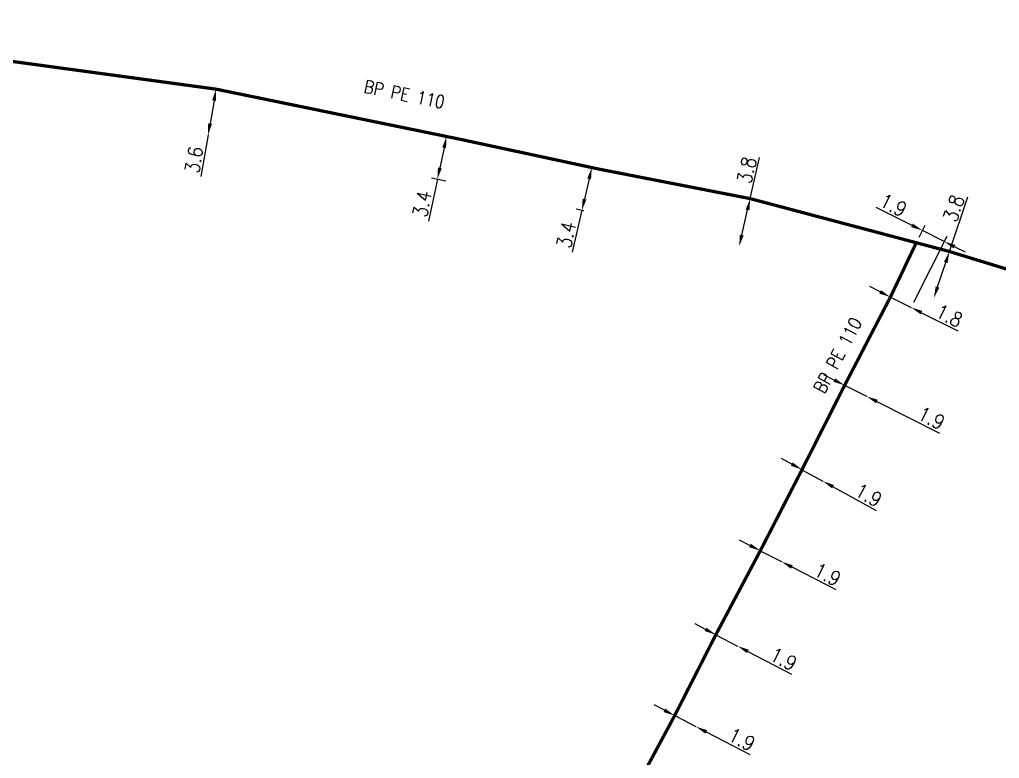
# Model space of a CAD drawing. Header units: millimetres. Extents: x 185000 to 186000, y 127990 to 129010.
# Drawn here: x 185575.7 to 185651.7, y 128722.7 to 128779.9 of the extents above; entities that cross this region are included whole.
import ezdxf
from ezdxf.enums import TextEntityAlignment as Align

# ---------------------------------------------------------------- set-up
doc = ezdxf.new("R2010")
doc.units = ezdxf.units.MM
doc.header["$PDMODE"] = 34
doc.linetypes.add('L_25_PE', pattern=[2000, 1000, 1000])
doc.layers.get('DEFPOINTS').update_dxf_attribs({"linetype": 'CONTINUOUS'})
doc.layers.add('L_150', color=1, linetype='CONTINUOUS')
doc.styles.get("Standard").update_dxf_attribs({"font": 'romans.shx', "width": 0.85})
doc.dimstyles.get("Standard").update_dxf_attribs({"dimtxt": 1.5, "dimasz": 1.2, "dimexe": 0.625, "dimexo": 0.625, "dimgap": 0.25, "dimtad": 1, "dimdec": 1, "dimzin": 0, "dimdsep": 46, "dimtxsty": 'Standard', "dimcen": -0.5, "dimadec": 0, "dimazin": 0, "dimtfac": 1, "dimtdec": 1, "dimtmove": 0, "dimatfit": 3, "dimfxl": 0, "dimtolj": 1, "dimtzin": 0, "dimarcsym": 0})

# ---------------------------------------------------------------- blocks, each defined once
blk = doc.blocks.new('*D957')
at = {"layer": 'DEFPOINTS', "color": 0, "linetype": 'Continuous', "transparency": 16777216}
for p in [(185626.51, 128725.976), (185628.153, 128725.125), (185628.153, 128725.125)]:
    blk.add_point(p, dxfattribs=at)
at = {"layer": 'L_150', "color": 0, "linetype": 'Continuous', "lineweight": -2, "transparency": 16777216}
for p, q in [((185625.711, 128726.39), (185624.912, 128726.803)), ((185626.51, 128725.976), (185628.153, 128725.125)), ((185628.952, 128724.711), (185632.333, 128722.961))]:
    blk.add_line(p, q, dxfattribs=at)
at = {"layer": 'L_150', "color": 0, "linetype": 'Continuous', "transparency": 16777216}
for points in [[(185625.78, 128726.523), (185625.642, 128726.256), (185626.51, 128725.976)], [(185629.021, 128724.845), (185628.883, 128724.578), (185628.153, 128725.125)]]:
    blk.add_solid(points, dxfattribs=at)
at = {"layer": 'L_150', "color": 0, "linetype": 'Continuous', "transparency": 16777216, "insert": (185631.703, 128724.132), "char_height": 1.125, "attachment_point": 5, "rotation": 332.62656}
blk.add_mtext('\\A1;1.9', dxfattribs=at)
blk = doc.blocks.new('*D958')
at = {"layer": 'DEFPOINTS', "color": 0, "linetype": 'Continuous', "transparency": 16777216}
for p in [(185629.7, 128732.246), (185631.386, 128731.368), (185631.386, 128731.368)]:
    blk.add_point(p, dxfattribs=at)
at = {"layer": 'L_150', "color": 0, "linetype": 'Continuous', "lineweight": -2, "transparency": 16777216}
for p, q in [((185628.902, 128732.662), (185628.104, 128733.078)), ((185629.7, 128732.246), (185631.386, 128731.368)), ((185632.184, 128730.953), (185635.571, 128729.189))]:
    blk.add_line(p, q, dxfattribs=at)
at = {"layer": 'L_150', "color": 0, "linetype": 'Continuous', "transparency": 16777216}
for points in [[(185628.971, 128732.795), (185628.833, 128732.529), (185629.7, 128732.246)], [(185632.253, 128731.086), (185632.114, 128730.82), (185631.386, 128731.368)]]:
    blk.add_solid(points, dxfattribs=at)
at = {"layer": 'L_150', "color": 0, "linetype": 'Continuous', "transparency": 16777216, "insert": (185634.943, 128730.361), "char_height": 1.125, "attachment_point": 5, "rotation": 332.48844}
blk.add_mtext('\\A1;1.9', dxfattribs=at)
blk = doc.blocks.new('*D959')
at = {"layer": 'DEFPOINTS', "color": 0, "linetype": 'Continuous', "transparency": 16777216}
for p in [(185633.147, 128738.755), (185634.792, 128737.909), (185634.792, 128737.909)]:
    blk.add_point(p, dxfattribs=at)
at = {"layer": 'L_150', "color": 0, "linetype": 'Continuous', "lineweight": -2, "transparency": 16777216}
for p, q in [((185632.346, 128739.166), (185631.546, 128739.578)), ((185633.147, 128738.755), (185634.792, 128737.909)), ((185635.592, 128737.498), (185638.989, 128735.752))]:
    blk.add_line(p, q, dxfattribs=at)
at = {"layer": 'L_150', "color": 0, "linetype": 'Continuous', "transparency": 16777216}
for points in [[(185632.415, 128739.3), (185632.278, 128739.033), (185633.147, 128738.755)], [(185635.661, 128737.631), (185635.524, 128737.364), (185634.792, 128737.909)]]:
    blk.add_solid(points, dxfattribs=at)
at = {"layer": 'L_150', "color": 0, "linetype": 'Continuous', "transparency": 16777216, "insert": (185638.355, 128736.921), "char_height": 1.125, "attachment_point": 5, "rotation": 332.79542}
blk.add_mtext('\\A1;1.9', dxfattribs=at)
blk = doc.blocks.new('*D960')
at = {"layer": 'DEFPOINTS', "color": 0, "linetype": 'Continuous', "transparency": 16777216}
for p in [(185636.378, 128745.039), (185638, 128744.149), (185638, 128744.149)]:
    blk.add_point(p, dxfattribs=at)
at = {"layer": 'L_150', "color": 0, "linetype": 'Continuous', "lineweight": -2, "transparency": 16777216}
for p, q in [((185635.589, 128745.472), (185634.799, 128745.904)), ((185636.378, 128745.039), (185638, 128744.149)), ((185638.789, 128743.717), (185642.137, 128741.88))]:
    blk.add_line(p, q, dxfattribs=at)
at = {"layer": 'L_150', "color": 0, "linetype": 'Continuous', "transparency": 16777216}
for points in [[(185635.661, 128745.603), (185635.516, 128745.34), (185636.378, 128745.039)], [(185638.861, 128743.848), (185638.717, 128743.585), (185638, 128744.149)]]:
    blk.add_solid(points, dxfattribs=at)
at = {"layer": 'L_150', "color": 0, "linetype": 'Continuous', "transparency": 16777216, "insert": (185641.535, 128743.066), "char_height": 1.125, "attachment_point": 5, "rotation": 331.26042}
blk.add_mtext('\\A1;1.9', dxfattribs=at)
blk = doc.blocks.new('*D961')
at = {"layer": 'DEFPOINTS', "color": 0, "linetype": 'Continuous', "transparency": 16777216}
for p in [(185639.684, 128751.579), (185641.381, 128750.726), (185641.381, 128750.726)]:
    blk.add_point(p, dxfattribs=at)
at = {"layer": 'L_150', "color": 0, "linetype": 'Continuous', "lineweight": -2, "transparency": 16777216}
for p, q in [((185638.879, 128751.983), (185638.075, 128752.387)), ((185639.684, 128751.579), (185641.381, 128750.726)), ((185642.186, 128750.322), (185647.048, 128747.879))]:
    blk.add_line(p, q, dxfattribs=at)
at = {"layer": 'L_150', "color": 0, "linetype": 'Continuous', "transparency": 16777216}
for points in [[(185638.947, 128752.117), (185638.812, 128751.849), (185639.684, 128751.579)], [(185642.253, 128750.456), (185642.118, 128750.188), (185641.381, 128750.726)]]:
    blk.add_solid(points, dxfattribs=at)
at = {"layer": 'L_150', "color": 0, "linetype": 'Continuous', "transparency": 16777216, "insert": (185646.403, 128749.042), "char_height": 1.125, "attachment_point": 5, "rotation": 333.32375}
blk.add_mtext('\\A1;1.9', dxfattribs=at)
blk = doc.blocks.new('*D43')
at = {"layer": 'DEFPOINTS', "color": 0, "linetype": 'Continuous', "transparency": 16777216}
for p in [(185647.807, 128761.948), (185646.597, 128758.346), (185646.597, 128758.346)]:
    blk.add_point(p, dxfattribs=at)
at = {"layer": 'L_150', "color": 0, "linetype": 'Continuous', "lineweight": -2, "transparency": 16777216}
for p, q in [((185647.807, 128761.948), (185649.229, 128766.184)), ((185646.883, 128759.199), (185647.52, 128761.095))]:
    blk.add_line(p, q, dxfattribs=at)
at = {"layer": 'L_150', "color": 0, "linetype": 'Continuous', "transparency": 16777216}
for points in [[(185647.378, 128761.143), (185647.662, 128761.047), (185647.807, 128761.948)], [(185646.741, 128759.247), (185647.025, 128759.151), (185646.597, 128758.346)]]:
    blk.add_solid(points, dxfattribs=at)
at = {"layer": 'L_150', "color": 0, "linetype": 'Continuous', "transparency": 16777216, "insert": (185648.14, 128765.295), "char_height": 1.125, "attachment_point": 5, "rotation": 71.43109}
blk.add_mtext('\\A1;3.8', dxfattribs=at)
blk = doc.blocks.new('*D44')
at = {"layer": 'DEFPOINTS', "color": 0, "linetype": 'Continuous', "transparency": 16777216}
for p in [(185632.361, 128766.048), (185631.508, 128762.344), (185631.508, 128762.344)]:
    blk.add_point(p, dxfattribs=at)
at = {"layer": 'L_150', "color": 0, "linetype": 'Continuous', "lineweight": -2, "transparency": 16777216}
for p, q in [((185632.361, 128766.048), (185633.097, 128769.242)), ((185631.71, 128763.222), (185632.159, 128765.17))]:
    blk.add_line(p, q, dxfattribs=at)
at = {"layer": 'L_150', "color": 0, "linetype": 'Continuous', "transparency": 16777216}
for points in [[(185632.013, 128765.204), (185632.305, 128765.137), (185632.361, 128766.048)], [(185631.564, 128763.255), (185631.856, 128763.188), (185631.508, 128762.344)]]:
    blk.add_solid(points, dxfattribs=at)
at = {"layer": 'L_150', "color": 0, "linetype": 'Continuous', "transparency": 16777216, "insert": (185632.099, 128768.252), "char_height": 1.125, "attachment_point": 5, "rotation": 77.02687}
blk.add_mtext('\\A1;3.8', dxfattribs=at)
blk = doc.blocks.new('*D45')
at = {"layer": 'DEFPOINTS', "color": 0, "linetype": 'Continuous', "transparency": 16777216}
for p in [(185620.7, 128768.324), (185619.321, 128765.142), (185619.937, 128765.01)]:
    blk.add_point(p, dxfattribs=at)
at = {"layer": 'L_150', "color": 0, "linetype": 'Continuous', "lineweight": -2, "transparency": 16777216}
for p, q in [((185620.241, 128768.422), (185619.626, 128768.554)), ((185619.882, 128767.579), (185619.523, 128766.019)), ((185619.321, 128765.142), (185618.575, 128761.903)), ((185619.478, 128765.109), (185618.863, 128765.241))]:
    blk.add_line(p, q, dxfattribs=at)
at = {"layer": 'L_150', "color": 0, "linetype": 'Continuous', "transparency": 16777216}
for points in [[(185619.736, 128767.612), (185620.028, 128767.545), (185620.084, 128768.456)], [(185619.377, 128766.053), (185619.669, 128765.986), (185619.321, 128765.142)]]:
    blk.add_solid(points, dxfattribs=at)
at = {"layer": 'L_150', "color": 0, "linetype": 'Continuous', "transparency": 16777216, "insert": (185618.116, 128763.253), "char_height": 1.125, "attachment_point": 5, "rotation": 77.0275}
blk.add_mtext('\\A1;3.4', dxfattribs=at)
blk = doc.blocks.new('*D46')
at = {"layer": 'DEFPOINTS', "color": 0, "linetype": 'Continuous', "transparency": 16777216}
for p in [(185609.993, 128770.625), (185608.119, 128767.548), (185609.229, 128767.309)]:
    blk.add_point(p, dxfattribs=at)
at = {"layer": 'L_150', "color": 0, "linetype": 'Continuous', "lineweight": -2, "transparency": 16777216}
for p, q in [((185609.535, 128770.723), (185608.375, 128770.972)), ((185608.645, 128769.994), (185608.308, 128768.428)), ((185608.771, 128767.408), (185607.661, 128767.646)), ((185608.119, 128767.548), (185607.421, 128764.298))]:
    blk.add_line(p, q, dxfattribs=at)
at = {"layer": 'L_150', "color": 0, "linetype": 'Continuous', "transparency": 16777216}
for points in [[(185608.498, 128770.025), (185608.791, 128769.962), (185608.833, 128770.874)], [(185608.162, 128768.459), (185608.455, 128768.396), (185608.119, 128767.548)]]:
    blk.add_solid(points, dxfattribs=at)
at = {"layer": 'L_150', "color": 0, "linetype": 'Continuous', "transparency": 16777216, "insert": (185606.943, 128765.64), "char_height": 1.125, "attachment_point": 5, "rotation": 77.88088}
blk.add_mtext('\\A1;3.4', dxfattribs=at)
blk = doc.blocks.new('*D47')
at = {"layer": 'DEFPOINTS', "color": 0, "linetype": 'Continuous', "transparency": 16777216}
for p in [(185590.962, 128774.534), (185590.349, 128770.986), (185590.349, 128770.986)]:
    blk.add_point(p, dxfattribs=at)
at = {"layer": 'L_150', "color": 0, "linetype": 'Continuous', "lineweight": -2, "transparency": 16777216}
for p, q in [((185590.809, 128773.647), (185590.502, 128771.873)), ((185590.349, 128770.986), (185589.79, 128767.756))]:
    blk.add_line(p, q, dxfattribs=at)
at = {"layer": 'L_150', "color": 0, "linetype": 'Continuous', "transparency": 16777216}
for points in [[(185590.661, 128773.672), (185590.957, 128773.621), (185590.962, 128774.534)], [(185590.354, 128771.899), (185590.65, 128771.848), (185590.349, 128770.986)]]:
    blk.add_solid(points, dxfattribs=at)
at = {"layer": 'L_150', "color": 0, "linetype": 'Continuous', "transparency": 16777216, "insert": (185589.254, 128769.055), "char_height": 1.125, "attachment_point": 5, "rotation": 80.18786}
blk.add_mtext('\\A1;3.6', dxfattribs=at)
blk = doc.blocks.new('*D52')
at = {"layer": 'DEFPOINTS', "color": 0, "linetype": 'Continuous', "transparency": 16777216}
for p in [(185645.236, 128762.63), (185647.408, 128762.721), (185644.841, 128757.612)]:
    blk.add_point(p, dxfattribs=at)
at = {"layer": 'L_150', "color": 0, "linetype": 'Continuous', "lineweight": -2, "transparency": 16777216}
for p, q in [((185644.906, 128763.978), (185642.139, 128765.368)), ((185645.447, 128763.049), (185645.921, 128763.992)), ((185645.051, 128758.031), (185647.618, 128763.139)), ((185647.408, 128762.721), (185645.71, 128763.574)), ((185648.212, 128762.316), (185649.016, 128761.912))]:
    blk.add_line(p, q, dxfattribs=at)
at = {"layer": 'L_150', "color": 0, "linetype": 'Continuous', "transparency": 16777216}
for points in [[(185644.973, 128764.112), (185644.839, 128763.844), (185645.71, 128763.574)], [(185648.279, 128762.45), (185648.145, 128762.182), (185647.408, 128762.721)]]:
    blk.add_solid(points, dxfattribs=at)
at = {"layer": 'L_150', "color": 0, "linetype": 'Continuous', "transparency": 16777216, "insert": (185643.457, 128765.545), "char_height": 1.125, "attachment_point": 5, "rotation": 333.32323}
blk.add_mtext('\\A1;1.9', dxfattribs=at)
blk = doc.blocks.new('*D105')
at = {"layer": 'DEFPOINTS', "color": 0, "linetype": 'Continuous', "transparency": 16777216}
for p in [(185643.233, 128758.42), (185644.841, 128757.612), (185644.841, 128757.612)]:
    blk.add_point(p, dxfattribs=at)
at = {"layer": 'L_150', "color": 0, "linetype": 'Continuous', "lineweight": -2, "transparency": 16777216}
for p, q in [((185642.428, 128758.824), (185641.624, 128759.228)), ((185643.233, 128758.42), (185644.841, 128757.612)), ((185645.645, 128757.208), (185648.453, 128755.797))]:
    blk.add_line(p, q, dxfattribs=at)
at = {"layer": 'L_150', "color": 0, "linetype": 'Continuous', "transparency": 16777216}
for points in [[(185642.496, 128758.958), (185642.361, 128758.69), (185643.233, 128758.42)], [(185645.713, 128757.342), (185645.578, 128757.074), (185644.841, 128757.612)]]:
    blk.add_solid(points, dxfattribs=at)
at = {"layer": 'L_150', "color": 0, "linetype": 'Continuous', "transparency": 16777216, "insert": (185647.788, 128756.971), "char_height": 1.125, "attachment_point": 5, "rotation": 333.32323}
blk.add_mtext('\\A1;1.8', dxfattribs=at)

msp = doc.modelspace()

# ---------------------------------------------------------------- linework, layer by layer
at = {"layer": 'L_150', "linetype": 'L_25_PE', "ltscale": 0.5}
for points in [[(185512.427, 128779.247, 0.25, 0.25, 0), (185537.431, 128779.8, 0.25, 0.25, 0), (185569.521, 128777.45, 0.25, 0.25, 0), (185590.962, 128774.534, 0.25, 0.25, 0), (185590.962, 128774.534, 0.25, 0.25, 0), (185609.993, 128770.625, 0.25, 0.25, 0), (185620.7, 128768.324, 0.25, 0.25, 0), (185632.361, 128766.048, 0.25, 0.25, 0), (185647.807, 128761.948, 0.25, 0.25, 0), (185660.436, 128758.071, 0.25, 0.25, 0)], [(185652.64, 128666.626, 0.25, 0.25, 0), (185647.231, 128669.445, 0.25, 0.25, 0), (185639.669, 128673.42, 0.25, 0.25, 0), (185633.974, 128676.363, 0.25, 0.25, 0), (185626.157, 128680.402, 0.25, 0.25, 0), (185619.756, 128683.58, 0.25, 0.25, 0), (185619.453, 128683.726, 0.25, 0.25, 0), (185616.469, 128685.309, 0.25, 0.25, 0), (185615.566, 128686.521, 0.25, 0.25, 0), (185612.31, 128697.04, 0.25, 0.25, 0), (185612.441, 128698.573, 0.25, 0.25, 0), (185616.446, 128706.209, 0.25, 0.25, 0), (185619.633, 128712.796, 0.25, 0.25, 0), (185623.019, 128719.473, 0.25, 0.25, 0), (185626.51, 128725.976, 0.25, 0.25, 0), (185629.7, 128732.246, 0.25, 0.25, 0), (185633.147, 128738.755, 0.25, 0.25, 0), (185636.378, 128745.039, 0.25, 0.25, 0), (185639.684, 128751.579, 0.25, 0.25, 0), (185643.233, 128758.42, 0.25, 0.25, 0), (185645.236, 128762.63, 0, 0, 0)]]:
    msp.add_lwpolyline(points, format="xyseb", dxfattribs=at)

# ---------------------------------------------------------------- texts
at = {"layer": 'L_150', "linetype": 'Continuous', "ltscale": 0.05, "width": 0.85}
msp.add_text('BP PE 110', height=1, rotation=348.39278, dxfattribs=at).set_placement((185605.565, 128774.14), align=Align.MIDDLE)
at = {"layer": 'L_150', "linetype": 'Continuous', "width": 0.85}
msp.add_text('BP PE 110', height=1, rotation=62.05027, dxfattribs=at).set_placement((185639.145, 128753.906), align=Align.MIDDLE)

# ---------------------------------------------------------------- dimensions: what is measured, and where the dimension line sits
at = {"layer": 'L_150', "linetype": 'Continuous'}
for base, p1, p2, angle, picture, middle in [((185590.349, 128770.986), (185590.962, 128774.534), (185590.349, 128770.986), 80.18786, '*D47', (185589.993, 128768.928)), ((185608.119, 128767.548), (185609.993, 128770.625), (185609.229, 128767.309), 77.88088, '*D46', (185607.676, 128765.483)), ((185631.508, 128762.344), (185632.361, 128766.048), (185631.508, 128762.344), 77.02687, '*D44', (185632.83, 128768.083)), ((185619.321, 128765.142), (185620.7, 128768.324), (185619.937, 128765.01), 77.0275, '*D45', (185618.847, 128763.084)), ((185647.408, 128762.721), (185645.236, 128762.63), (185644.841, 128757.612), 153.32323, '*D52', (185643.12, 128764.875)), ((185646.597, 128758.346), (185647.807, 128761.948), (185646.597, 128758.346), 71.43109, '*D43', (185648.851, 128765.056)), ((185641.381, 128750.726), (185639.684, 128751.579), (185641.381, 128750.726), 153.32375, '*D961', (185646.066, 128748.372)), ((185638, 128744.149), (185636.378, 128745.039), (185638, 128744.149), 151.26042, '*D960', (185641.175, 128742.408)), ((185634.792, 128737.909), (185633.1466, 128738.7548), (185634.792, 128737.909), 152.79542, '*D959', (185638.0122, 128736.2537)), ((185631.386, 128731.368), (185629.7, 128732.246), (185631.386, 128731.368), 152.48844, '*D958', (185634.597, 128729.696)), ((185628.153, 128725.1252), (185626.51015, 128725.97581), (185628.153, 128725.1252), 152.62656, '*D957', (185631.35823, 128723.46565))]:
    dim = msp.add_linear_dim(base=base, p1=p1, p2=p2, angle=angle, dimstyle='Standard', override={"dimscale": 0.75}, dxfattribs=at)
    dim.commit()
    dim.dimension.update_dxf_attribs({"geometry": picture, "text_midpoint": middle, "dimtype": 160})
dim = msp.add_linear_dim(base=(185644.841, 128757.612), p1=(185643.233, 128758.42), p2=(185644.841, 128757.612), angle=153.32323, text='1.8', dimstyle='Standard', override={"dimscale": 0.75}, dxfattribs=at)
dim.commit()
dim.dimension.update_dxf_attribs({"geometry": '*D105', "text_midpoint": (185647.451, 128756.3), "dimtype": 160})

doc.saveas('drawing.dxf')
